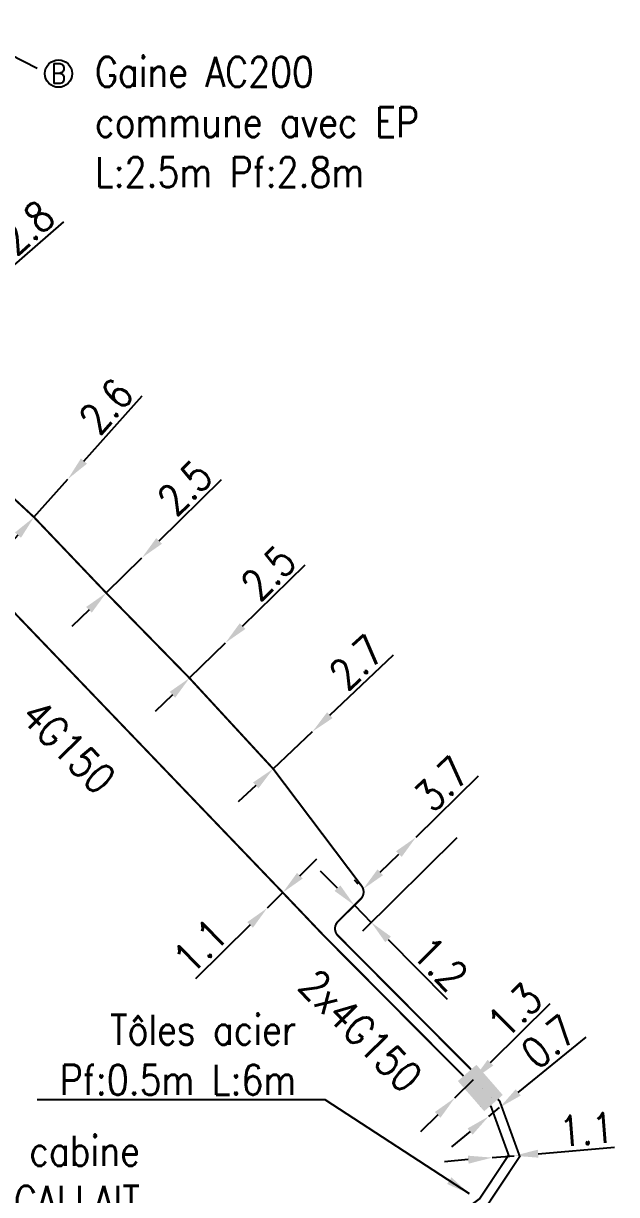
# Model space of a CAD drawing. Header units: millimetres. Extents: x 80000 to 81010, y 144000 to 145002.
# Drawn here: x 80778 to 80807.6, y 144355.3 to 144413.8 of the extents above; entities that cross this region are included whole.
import ezdxf
from ezdxf.enums import TextEntityAlignment as Align

# ---------------------------------------------------------------- set-up
doc = ezdxf.new("R2010")
doc.units = ezdxf.units.MM
doc.header["$PDMODE"] = 34
doc.linetypes.add('B_ST_AL', pattern=[2000, 1000, 1000])
doc.layers.get('0').update_dxf_attribs({"linetype": 'CONTINUOUS'})
doc.layers.get('Defpoints').update_dxf_attribs({"linetype": 'CONTINUOUS'})
for name, color, linetype in [('B_100', 3, 'CONTINUOUS'), ('B_300', 7, 'CONTINUOUS'), ('B_400', 7, 'CONTINUOUS'), ('B_420', 7, 'CONTINUOUS')]:
    doc.layers.add(name, color=color, linetype=linetype)
doc.styles.add('M_ROMANS', font='ROMANS.shx', dxfattribs={"width": 0.75})
doc.styles.get("Standard").update_dxf_attribs({"font": 'romans.shx', "width": 0.85})
doc.dimstyles.get("Standard").update_dxf_attribs({"dimtxt": 1.5, "dimasz": 1.2, "dimexe": 0.625, "dimexo": 0.625, "dimgap": 0.25, "dimtad": 1, "dimdec": 1, "dimzin": 0, "dimdsep": 46, "dimtxsty": 'Standard', "dimcen": -0.5, "dimadec": 0, "dimazin": 0, "dimtfac": 1, "dimtdec": 1, "dimtmove": 0, "dimatfit": 3, "dimfxl": 0, "dimtolj": 1, "dimtzin": 0, "dimarcsym": 0})

# ---------------------------------------------------------------- blocks, each defined once
blk = doc.blocks.new('*D1015')
at = {"layer": 'B_100', "color": 0, "linetype": 'Continuous', "lineweight": -2, "transparency": 16777216}
for p, q in [((80791.774, 144371.222), (80792.627, 144372.066)), ((80790.921, 144370.378), (80790.139, 144369.604)), ((80789.285, 144368.76), (80786.566, 144366.07))]:
    blk.add_line(p, q, dxfattribs=at)
at = {"layer": 'B_100', "color": 0, "linetype": 'Continuous', "transparency": 16777216}
for points in [[(80791.633, 144371.364), (80791.914, 144371.079), (80790.921, 144370.378)], [(80789.145, 144368.902), (80789.426, 144368.618), (80790.139, 144369.604)]]:
    blk.add_solid(points, dxfattribs=at)
at = {"layer": 'Defpoints', "color": 0, "linetype": 'Continuous', "transparency": 16777216}
for p in [(80790.921, 144370.378), (80790.139, 144369.604), (80790.139, 144369.604)]:
    blk.add_point(p, dxfattribs=at)
at = {"layer": 'B_100', "color": 0, "linetype": 'Continuous', "transparency": 16777216, "insert": (80786.796, 144367.704), "char_height": 1.5, "attachment_point": 5, "rotation": 44.69046}
blk.add_mtext('\\A1;1.1', dxfattribs=at)
blk = doc.blocks.new('*D1016')
at = {"layer": 'B_300', "color": 0, "linetype": 'Continuous', "lineweight": -2, "transparency": 16777216}
for p, q in [((80801.288, 144361.888), (80804.267, 144364.834)), ((80799.511, 144360.13), (80800.435, 144361.044)), ((80800.871, 144360.603), (80800.875, 144360.6)), ((80798.658, 144359.286), (80797.805, 144358.442))]:
    blk.add_line(p, q, dxfattribs=at)
at = {"layer": 'B_300', "color": 0, "linetype": 'Continuous', "transparency": 16777216}
for points in [[(80801.148, 144362.03), (80801.429, 144361.746), (80800.435, 144361.044)], [(80798.517, 144359.428), (80798.799, 144359.144), (80799.511, 144360.13)]]:
    blk.add_solid(points, dxfattribs=at)
at = {"layer": 'Defpoints', "color": 0, "linetype": 'Continuous', "transparency": 16777216}
for p in [(80800.432, 144361.048), (80799.511, 144360.13), (80799.511, 144360.13)]:
    blk.add_point(p, dxfattribs=at)
at = {"layer": 'B_300', "color": 0, "linetype": 'Continuous', "transparency": 16777216, "insert": (80802.501, 144364.494), "char_height": 1.5, "attachment_point": 5, "rotation": 44.69046}
blk.add_mtext('\\A1;1.3', dxfattribs=at)
blk = doc.blocks.new('*D1017')
at = {"layer": 'B_100', "color": 0, "linetype": 'Continuous', "lineweight": -2, "transparency": 16777216}
for p, q in [((80802.678, 144360.403), (80806.073, 144363.158)), ((80800.809, 144359.691), (80800.809, 144359.691)), ((80801.203, 144359.206), (80801.747, 144359.647)), ((80801.353, 144360.132), (80801.353, 144360.132)), ((80800.271, 144358.45), (80799.34, 144357.694))]:
    blk.add_line(p, q, dxfattribs=at)
at = {"layer": 'B_100', "color": 0, "linetype": 'Continuous', "transparency": 16777216}
for points in [[(80802.552, 144360.559), (80802.804, 144360.248), (80801.747, 144359.647)], [(80800.145, 144358.605), (80800.397, 144358.295), (80801.203, 144359.206)]]:
    blk.add_solid(points, dxfattribs=at)
at = {"layer": 'Defpoints', "color": 0, "linetype": 'Continuous', "transparency": 16777216}
for p in [(80801.747, 144359.647), (80801.203, 144359.206), (80801.203, 144359.206)]:
    blk.add_point(p, dxfattribs=at)
at = {"layer": 'B_100', "color": 0, "linetype": 'Continuous', "transparency": 16777216, "insert": (80804.211, 144362.935), "char_height": 1.5, "attachment_point": 5, "rotation": 39.05927}
blk.add_mtext('\\A1;0.7', dxfattribs=at)
blk = doc.blocks.new('*D1018')
at = {"layer": 'B_100', "color": 0, "linetype": 'Continuous', "lineweight": -2, "transparency": 16777216}
for p, q in [((80803.671, 144357.344), (80807.482, 144357.67)), ((80800.183, 144357.046), (80798.988, 144356.943)), ((80801.379, 144357.148), (80802.475, 144357.242))]:
    blk.add_line(p, q, dxfattribs=at)
at = {"layer": 'B_100', "color": 0, "linetype": 'Continuous', "transparency": 16777216}
for points in [[(80803.654, 144357.543), (80803.688, 144357.145), (80802.475, 144357.242)], [(80800.166, 144357.245), (80800.2, 144356.846), (80801.379, 144357.148)]]:
    blk.add_solid(points, dxfattribs=at)
at = {"layer": 'Defpoints', "color": 0, "linetype": 'Continuous', "transparency": 16777216}
for p in [(80801.379, 144357.148), (80801.379, 144357.148), (80802.475, 144357.242)]:
    blk.add_point(p, dxfattribs=at)
at = {"layer": 'B_100', "color": 0, "linetype": 'Continuous', "transparency": 16777216, "insert": (80806.089, 144358.554), "char_height": 1.5, "attachment_point": 5, "rotation": 4.88749}
blk.add_mtext('\\A1;1.1', dxfattribs=at)
blk = doc.blocks.new('*D1020')
at = {"layer": 'B_100', "color": 0, "linetype": 'Continuous', "lineweight": -2, "transparency": 16777216}
for p, q in [((80799.604, 144373.107), (80794.894, 144368.451)), ((80793.651, 144370.598), (80792.808, 144371.451)), ((80794.674, 144369.921), (80794.051, 144369.305)), ((80794.495, 144369.744), (80795.339, 144368.891)), ((80796.182, 144368.037), (80799.127, 144365.058))]:
    blk.add_line(p, q, dxfattribs=at)
at = {"layer": 'B_100', "color": 0, "linetype": 'Continuous', "transparency": 16777216}
for points in [[(80793.794, 144370.738), (80793.509, 144370.457), (80794.495, 144369.744)], [(80796.324, 144368.178), (80796.04, 144367.897), (80795.339, 144368.891)]]:
    blk.add_solid(points, dxfattribs=at)
at = {"layer": 'Defpoints', "color": 0, "linetype": 'Continuous', "transparency": 16777216}
for p in [(80800.048, 144373.546), (80795.118, 144370.36), (80795.339, 144368.891)]:
    blk.add_point(p, dxfattribs=at)
at = {"layer": 'B_100', "color": 0, "linetype": 'Continuous', "transparency": 16777216, "insert": (80798.788, 144366.824), "char_height": 1.5, "attachment_point": 5, "rotation": 314.66594}
blk.add_mtext('\\A1;1.2', dxfattribs=at)
blk = doc.blocks.new('*D1021')
at = {"layer": 'B_100', "color": 0, "linetype": 'Continuous', "lineweight": -2, "transparency": 16777216}
for p, q in [((80797.573, 144373.142), (80800.692, 144376.204)), ((80795.788, 144371.391), (80796.716, 144372.301)), ((80794.681, 144370.806), (80794.494, 144370.996))]:
    blk.add_line(p, q, dxfattribs=at)
at = {"layer": 'B_100', "color": 0, "linetype": 'Continuous', "transparency": 16777216}
for points in [[(80796.576, 144372.444), (80796.856, 144372.159), (80797.573, 144373.142)], [(80795.648, 144371.534), (80795.928, 144371.248), (80794.932, 144370.55)]]:
    blk.add_solid(points, dxfattribs=at)
at = {"layer": 'Defpoints', "color": 0, "linetype": 'Continuous', "transparency": 16777216}
for p in [(80797.573, 144373.142), (80797.573, 144373.142), (80795.118, 144370.36)]:
    blk.add_point(p, dxfattribs=at)
at = {"layer": 'B_100', "color": 0, "linetype": 'Continuous', "transparency": 16777216, "insert": (80798.86, 144375.807), "char_height": 1.5, "attachment_point": 5, "rotation": 44.46428}
blk.add_mtext('\\A1;3.7', dxfattribs=at)
blk = doc.blocks.new('*D1022')
at = {"layer": 'B_100', "color": 0, "linetype": 'Continuous', "lineweight": -2, "transparency": 16777216}
for p, q in [((80793.272, 144379.236), (80796.446, 144382.242)), ((80790.441, 144376.555), (80792.401, 144378.411)), ((80789.569, 144375.73), (80788.698, 144374.904))]:
    blk.add_line(p, q, dxfattribs=at)
at = {"layer": 'B_100', "color": 0, "linetype": 'Continuous', "transparency": 16777216}
for points in [[(80793.135, 144379.381), (80793.41, 144379.091), (80792.401, 144378.411)], [(80789.432, 144375.875), (80789.707, 144375.584), (80790.441, 144376.555)]]:
    blk.add_solid(points, dxfattribs=at)
at = {"layer": 'Defpoints', "color": 0, "linetype": 'Continuous', "transparency": 16777216}
for p in [(80792.401, 144378.411), (80792.401, 144378.411), (80790.441, 144376.555)]:
    blk.add_point(p, dxfattribs=at)
at = {"layer": 'B_100', "color": 0, "linetype": 'Continuous', "transparency": 16777216, "insert": (80794.607, 144381.878), "char_height": 1.5, "attachment_point": 5, "rotation": 43.43986}
blk.add_mtext('\\A1;2.7', dxfattribs=at)
blk = doc.blocks.new('*D1023')
at = {"layer": 'B_100', "color": 0, "linetype": 'Continuous', "lineweight": -2, "transparency": 16777216}
for p, q in [((80788.912, 144383.68), (80792.036, 144386.737)), ((80786.267, 144381.092), (80788.054, 144382.841)), ((80785.41, 144380.253), (80784.552, 144379.414))]:
    blk.add_line(p, q, dxfattribs=at)
at = {"layer": 'B_100', "color": 0, "linetype": 'Continuous', "transparency": 16777216}
for points in [[(80788.772, 144383.823), (80789.052, 144383.537), (80788.054, 144382.841)], [(80785.27, 144380.396), (80785.549, 144380.11), (80786.267, 144381.092)]]:
    blk.add_solid(points, dxfattribs=at)
at = {"layer": 'Defpoints', "color": 0, "linetype": 'Continuous', "transparency": 16777216}
for p in [(80788.054, 144382.841), (80788.054, 144382.841), (80786.267, 144381.092)]:
    blk.add_point(p, dxfattribs=at)
at = {"layer": 'B_100', "color": 0, "linetype": 'Continuous', "transparency": 16777216, "insert": (80790.204, 144386.343), "char_height": 1.5, "attachment_point": 5, "rotation": 44.37628}
blk.add_mtext('\\A1;2.5', dxfattribs=at)
blk = doc.blocks.new('*D1024')
at = {"layer": 'B_100', "color": 0, "linetype": 'Continuous', "lineweight": -2, "transparency": 16777216}
for p, q in [((80784.742, 144387.929), (80787.861, 144390.992)), ((80782.102, 144385.337), (80783.886, 144387.089)), ((80781.246, 144384.496), (80780.389, 144383.656))]:
    blk.add_line(p, q, dxfattribs=at)
at = {"layer": 'B_100', "color": 0, "linetype": 'Continuous', "transparency": 16777216}
for points in [[(80784.602, 144388.072), (80784.882, 144387.787), (80783.886, 144387.089)], [(80781.106, 144384.639), (80781.386, 144384.354), (80782.102, 144385.337)]]:
    blk.add_solid(points, dxfattribs=at)
at = {"layer": 'Defpoints', "color": 0, "linetype": 'Continuous', "transparency": 16777216}
for p in [(80783.886, 144387.089), (80783.886, 144387.089), (80782.102, 144385.337)]:
    blk.add_point(p, dxfattribs=at)
at = {"layer": 'B_100', "color": 0, "linetype": 'Continuous', "transparency": 16777216, "insert": (80786.029, 144390.595), "char_height": 1.5, "attachment_point": 5, "rotation": 44.4761}
blk.add_mtext('\\A1;2.5', dxfattribs=at)
blk = doc.blocks.new('*D1025')
at = {"layer": 'B_100', "color": 0, "linetype": 'Continuous', "lineweight": -2, "transparency": 16777216}
for p, q in [((80780.991, 144391.917), (80783.899, 144395.181)), ((80778.497, 144389.118), (80780.193, 144391.021)), ((80777.698, 144388.222), (80776.9, 144387.326))]:
    blk.add_line(p, q, dxfattribs=at)
at = {"layer": 'B_100', "color": 0, "linetype": 'Continuous', "transparency": 16777216}
for points in [[(80780.842, 144392.05), (80781.141, 144391.784), (80780.193, 144391.021)], [(80777.549, 144388.355), (80777.848, 144388.089), (80778.497, 144389.118)]]:
    blk.add_solid(points, dxfattribs=at)
at = {"layer": 'Defpoints', "color": 0, "linetype": 'Continuous', "transparency": 16777216}
for p in [(80780.193, 144391.021), (80780.193, 144391.021), (80778.497, 144389.118)]:
    blk.add_point(p, dxfattribs=at)
at = {"layer": 'B_100', "color": 0, "linetype": 'Continuous', "transparency": 16777216, "insert": (80782.098, 144394.663), "char_height": 1.5, "attachment_point": 5, "rotation": 48.29928}
blk.add_mtext('\\A1;2.6', dxfattribs=at)
blk = doc.blocks.new('*D1026')
at = {"layer": 'B_100', "color": 0, "linetype": 'Continuous', "lineweight": -2, "transparency": 16777216}
for p, q in [((80774.025, 144398.69), (80779.988, 144403.859)), ((80771.002, 144396.07), (80773.118, 144397.904)), ((80770.096, 144395.284), (80769.189, 144394.498))]:
    blk.add_line(p, q, dxfattribs=at)
at = {"layer": 'B_100', "color": 0, "linetype": 'Continuous', "transparency": 16777216}
for points in [[(80773.894, 144398.841), (80774.156, 144398.539), (80773.118, 144397.904)], [(80769.965, 144395.435), (80770.227, 144395.133), (80771.002, 144396.07)]]:
    blk.add_solid(points, dxfattribs=at)
at = {"layer": 'Defpoints', "color": 0, "linetype": 'Continuous', "transparency": 16777216}
for p in [(80773.118, 144397.904), (80773.118, 144397.904), (80771.002, 144396.07)]:
    blk.add_point(p, dxfattribs=at)
at = {"layer": 'B_100', "color": 0, "linetype": 'Continuous', "transparency": 16777216, "insert": (80778.135, 144403.576), "char_height": 1.5, "attachment_point": 5, "rotation": 40.92038}
blk.add_mtext('\\A1;2.8', dxfattribs=at)
blk = doc.blocks.new('B_300_03')
at = {"color": 0, "linetype": 'Continuous'}
blk.add_solid([(-1, 0.75), (-1, 0), (1, 0.75), (1, 0)], dxfattribs=at)
at = {"color": 0, "linetype": 'Continuous', "style": 'M_ROMANS', "width": 0.75, "flags": 3}
for tag, p in [('DEF_LEG', (0, -4.25)), ('DEF_COUP', (0, -6.75)), ('DEF_TYPE', (0, -9.25))]:
    blk.add_attdef(tag, text='', height=1.2, dxfattribs=at).set_placement(p, align=Align.MIDDLE)

msp = doc.modelspace()

# ---------------------------------------------------------------- linework, layer by layer
at = {"layer": 'B_100', "linetype": 'B_ST_AL', "const_width": 0.1, "flags": 128}
for points in [[(80730.78, 144395.934), (80732.183, 144394.005, 0.417074), (80732.879, 144393.899), (80733.892, 144394.623), (80737.127, 144396.939), (80739.947, 144399.011), (80744.525, 144403.29), (80747.468, 144406.016), (80750.211, 144408.79), (80754.967, 144413.23, 0.057807), (80755.042, 144413.318), (80758.411, 144418.817, -0.079259), (80758.518, 144418.932), (80760.097, 144420.174, -0.411832), (80760.796, 144420.093), (80763.322, 144416.933, -0.332448), (80763.342, 144416.335), (80763.015, 144415.867, 0.050661), (80762.966, 144415.778), (80762.927, 144415.687, 0.051049), (80762.896, 144415.59), (80762.03, 144411.379), (80761.481, 144406.911), (80760.282, 144404.663, 0.09462), (80760.226, 144404.484), (80760.197, 144404.225, 0.249081), (80760.369, 144403.788), (80760.851, 144403.376), (80764.207, 144400.903), (80765.674, 144399.807), (80766.244, 144399.224), (80767.829, 144398.745), (80771.002, 144396.07), (80778.497, 144389.118), (80782.102, 144385.337), (80786.261, 144381.086), (80790.441, 144376.555), (80794.855, 144370.71, -0.375841), (80794.807, 144370.053), (80793.678, 144368.936, 0.415171), (80793.675, 144368.228), (80800.323, 144361.546)], [(80730.378, 144395.637), (80733.061, 144391.954, 0.411852), (80733.756, 144391.842), (80744.201, 144399.335), (80749.076, 144401.15), (80754.824, 144401.366), (80761.165, 144398.957), (80762.769, 144398.348), (80763.812, 144397.819), (80764.705, 144396.915), (80766.993, 144394.697), (80770.866, 144391.137), (80775.112, 144386.856), (80790.921, 144370.378), (80792.964, 144368.233), (80799.945, 144361.217)]]:
    msp.add_lwpolyline(points, format="xyb", dxfattribs=at)
for points in [[(80801.662, 144360.063), (80801.755, 144359.957), (80802.753, 144357.208), (80801.123, 144354.754), (80798.867, 144353.062), (80797.761, 144354.409)], [(80801.282, 144359.729), (80801.323, 144359.683), (80801.323, 144359.683), (80802.197, 144357.275), (80800.754, 144355.102), (80798.95, 144353.749), (80798.148, 144354.726)]]:
    msp.add_lwpolyline(points, dxfattribs=at)
at = {"layer": 'B_400', "linetype": 'Continuous'}
msp.add_circle((80779.72, 144411.258), 0.683, dxfattribs=at)

# ---------------------------------------------------------------- block references
at = {"layer": 'B_300', "rotation": 311.1066244158097}
for p in [(80800.32, 144360.217), (80800.682, 144360.536)]:
    msp.add_blockref('B_300_03', p, dxfattribs=at)

# ---------------------------------------------------------------- texts
at = {"layer": 'B_100', "linetype": 'Continuous', "width": 0.85}
for s, rotation, p in [('4G150', 314.60613, (80780.223, 144377.657)), ('2x4G150', 314.85312, (80794.808, 144363.478))]:
    msp.add_text(s, height=1.5, rotation=rotation, dxfattribs=at).set_placement(p, align=Align.MIDDLE)
at = {"layer": 'B_100', "linetype": 'Continuous', "insert": (80783.782, 144354.234), "char_height": 1.5, "attachment_point": 9}
msp.add_mtext('\\A1;Câbles vers cabine\\P63047 GALLAIT', dxfattribs=at)
at = {"layer": 'B_400', "linetype": 'Continuous', "width": 0.85}
msp.add_text('B', height=1, dxfattribs=at).set_placement((80779.72, 144411.258), align=Align.MIDDLE_CENTER)
at = {"layer": 'B_400', "linetype": 'Continuous', "insert": (80781.546, 144405.592), "char_height": 1.5, "attachment_point": 7}
msp.add_mtext('\\A1;Gaine AC200 \\Pcommune avec EP ^JL:2.5m Pf:2.8m', dxfattribs=at)
at = {"layer": 'B_420', "linetype": 'Continuous', "insert": (80791.589, 144360.283), "char_height": 1.5, "attachment_point": 9}
msp.add_mtext('\\A1;Tôles acier\\PPf:0.5m L:6m', dxfattribs=at)

# ---------------------------------------------------------------- dimensions: what is measured, and where the dimension line sits
at = {"layer": 'B_100', "linetype": 'Continuous'}
for base, p1, p2, angle, picture, middle in [((80773.118, 144397.904), (80771.002, 144396.07), (80773.118, 144397.904), 220.92038, '*D1026', (80778.79, 144402.821)), ((80780.193, 144391.021), (80778.497, 144389.118), (80780.193, 144391.021), 228.29928, '*D1025', (80782.844, 144393.997)), ((80783.886, 144387.089), (80782.102, 144385.337), (80783.886, 144387.089), 224.4761, '*D1024', (80786.73, 144389.881)), ((80788.054, 144382.841), (80786.267, 144381.092), (80788.054, 144382.841), 224.37628, '*D1023', (80790.903, 144385.628)), ((80792.401, 144378.411), (80790.441, 144376.555), (80792.401, 144378.411), 223.43986, '*D1022', (80795.295, 144381.152)), ((80797.573, 144373.142), (80795.118, 144370.36), (80797.573, 144373.142), 224.46428, '*D1021', (80799.561, 144375.093)), ((80795.339, 144368.891), (80795.118, 144370.36), (80800.048, 144373.546), 134.66594, '*D1020', (80798.076, 144366.121)), ((80790.139, 144369.604), (80790.921, 144370.378), (80790.139, 144369.604), 44.69046, '*D1015', (80787.499, 144366.993)), ((80801.203, 144359.206), (80801.747, 144359.647), (80801.203, 144359.206), 39.05927, '*D1017', (80804.842, 144362.159)), ((80801.379, 144357.148), (80802.475, 144357.242), (80801.379, 144357.148), 4.88749, '*D1018', (80806.174, 144357.558))]:
    dim = msp.add_linear_dim(base=base, p1=p1, p2=p2, angle=angle, dimstyle='Standard', override={"dimfxl": 1.25}, dxfattribs=at)
    dim.commit()
    dim.dimension.update_dxf_attribs({"geometry": picture, "text_midpoint": middle, "dimtype": 160})
at = {"layer": 'B_300', "linetype": 'Continuous'}
dim = msp.add_linear_dim(base=(80799.511, 144360.13), p1=(80800.432, 144361.048), p2=(80799.511, 144360.13), angle=44.69046, dimstyle='Standard', override={"dimfxl": 1.25}, dxfattribs=at)
dim.commit()
dim.dimension.update_dxf_attribs({"geometry": '*D1016', "text_midpoint": (80803.204, 144363.783), "dimtype": 160})

# ---------------------------------------------------------------- leaders
at = {"layer": 'B_400', "linetype": 'Continuous'}
msp.add_leader([(80770.484, 144415.703), (80778.649, 144411.539)], dimstyle='Standard', dxfattribs=at)
at = {"layer": 'B_420', "linetype": 'Continuous', "annotation_type": 0, "has_hookline": 1, "hookline_direction": 1, "text_width": 12.932}
msp.add_leader([(80800.24, 144355.341), (80793.039, 144360.033), (80791.839, 144360.033)], dimstyle='Standard', override={"dimgap": 0.25, "dimtad": 1, "dimfxl": 1.25}, dxfattribs=at)

doc.saveas('drawing.dxf')
